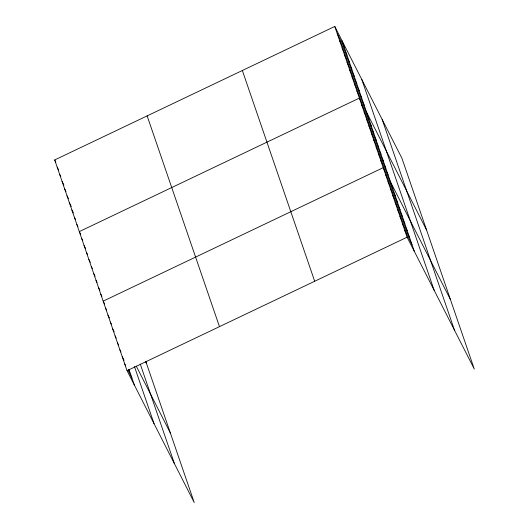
<?xml version="1.0" encoding="UTF-8"?>
<svg xmlns="http://www.w3.org/2000/svg" width="529" height="529" viewBox="0 0 529 529"><rect width="100%" height="100%" fill="white"/><g stroke="black" fill="none" stroke-linecap="round" stroke-linejoin="round"><path stroke-width="0.79" d="M145.753 361.307L194.229 502.55L127.046 370.697L54.712 159.943L334.771 26.45L401.954 158.303L474.288 369.057L407.105 237.204L334.771 26.45M127.046 370.697L407.105 237.204M337.231 33.618L344.491 47.875M339.691 40.779L346.951 55.042M342.144 47.947L349.411 62.204M344.604 55.115L351.871 69.372M347.064 62.277L354.331 76.54M349.524 69.444L356.791 83.701M351.983 76.606L359.251 90.869M354.443 83.774L361.71 98.037M356.903 90.942L364.17 105.198M426.546 229.956L359.363 98.103L79.31 231.603L80.758 234.453M361.75 105.059L369.017 119.323M364.137 112.016L371.404 126.272M366.524 118.972L373.791 133.229M368.911 125.922L376.179 140.185M371.298 132.878L378.566 147.141M373.686 139.835L380.953 154.091M376.073 146.791L383.34 161.047M378.46 153.741L385.727 168.004M380.847 160.697L388.114 174.96M450.417 299.507L383.234 167.653L103.181 301.146L104.63 304.003M385.621 174.61L392.888 188.866M388.008 181.566L395.269 195.823M390.395 188.516L397.656 202.779M392.783 195.472L400.043 209.735M395.17 202.428L402.43 216.685M397.557 209.385L404.817 223.641M399.944 216.335L407.204 230.598M402.331 223.291L409.591 237.554M404.718 230.247L411.979 244.504M54.712 159.943L55.803 162.086M57.172 167.111L58.626 169.961M59.632 174.279L60.723 176.415M62.091 181.44L63.91 185.005M64.551 188.608L66.006 191.458M67.011 195.776L68.466 198.626M69.471 202.938L71.289 206.502M71.931 210.106L73.386 212.956M74.391 217.267L75.482 219.409M76.85 224.435L77.942 226.577M145.396 361.3L146.493 363.456M81.697 238.559L82.788 240.695M84.085 245.509L85.533 248.366M86.472 252.465L87.563 254.608M88.859 259.422L90.307 262.272M91.246 266.378L92.33 268.514M93.633 273.328L95.081 276.184M96.02 280.284L97.105 282.426M98.407 287.24L99.855 290.09M100.794 294.197L101.879 296.333M136.29 366.141L170.358 433M105.569 308.103L106.653 310.245M107.956 315.059L109.404 317.909M110.343 322.016L111.427 324.151M112.73 328.965L114.178 331.822M115.117 335.922L116.201 338.064M117.504 342.878L118.589 345.014M119.885 349.834L120.976 351.97M122.272 356.791L124.09 360.355M128.811 369.619L129.539 371.047M124.659 363.74L125.75 365.883M127.932 370.161L131.926 378.004M382.176 119.494L454.51 330.248M361.81 79.515L434.144 290.269M342.032 40.707L414.366 251.46M242.348 70.502L314.682 281.256M147.135 115.891L219.469 326.644M140.245 364.058L174.458 463.741M134.459 366.577L154.084 423.762M129.01 369.5L134.313 384.96"/></g></svg>
